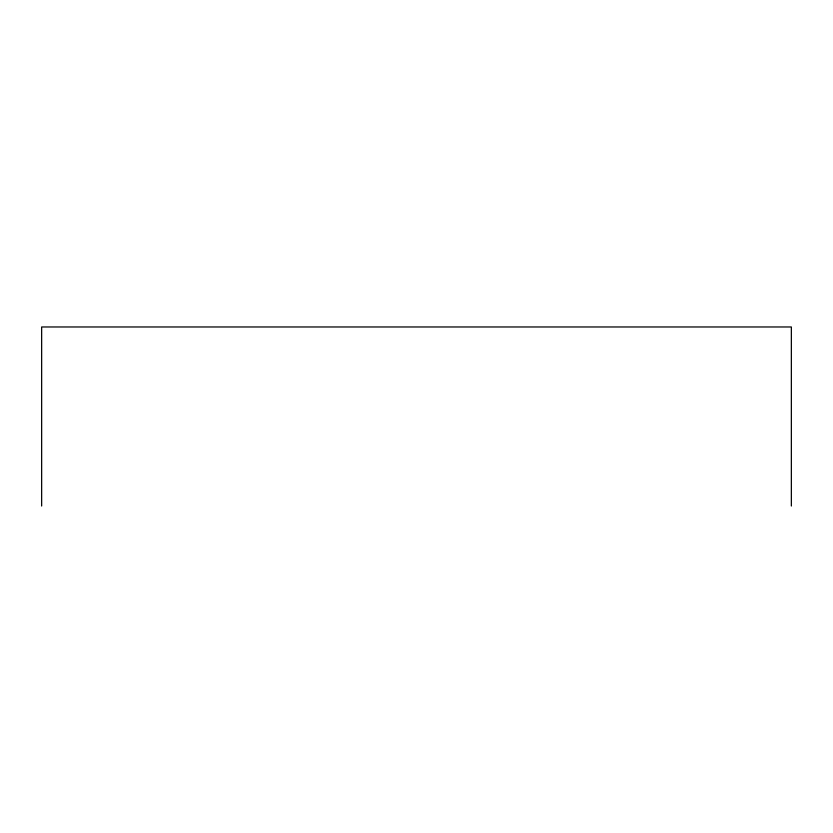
<?xml version="1.0" encoding="UTF-8"?>
<svg xmlns="http://www.w3.org/2000/svg" width="833" height="833" viewBox="0 0 833 833"><rect width="100%" height="100%" fill="white"/><g stroke="black" fill="none" stroke-linecap="round" stroke-linejoin="round"><path stroke-width="1.25" d="M791.35 506.027L791.35 326.973L41.65 326.973L41.65 506.027"/></g></svg>
